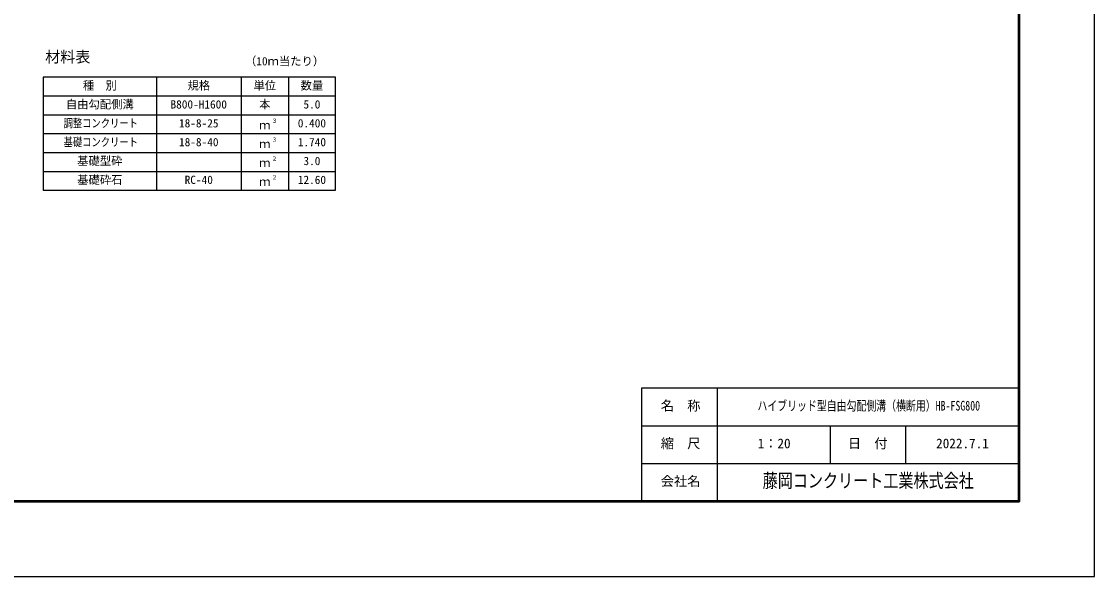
# Model space of a CAD drawing. Units: millimetres, scale not verified. Extents: x -16800 to 16800, y -5940 to 5940.
# Drawn here: x 11110 to 16800, y -5940 to -2996 of the extents above; entities that cross this region are included whole.
import ezdxf
from ezdxf.enums import TextEntityAlignment as Align

# ---------------------------------------------------------------- set-up
doc = ezdxf.new("R2010")
doc.units = ezdxf.units.MM
doc.header["$LTSCALE"] = 20
for name, color, linetype, lineweight in [('0-1_Defpoints', 5, 'Continuous', 25), ('0-3_HYO', 3, 'Continuous', 25), ('0-4_HYO2', 4, 'Continuous', 25), ('0-6_TXT', 7, 'Continuous', 25), ('0-7_WAKU', 3, 'Continuous', 25), ('0-8_WAKU-LINE', 7, 'Continuous', 25)]:
    doc.layers.add(name, color=color, linetype=linetype, lineweight=lineweight)
doc.layers.add('0-9_WAKU-TXT', color=7, linetype='Continuous')
doc.styles.add('ＭＳ ゴシック', font='')
doc.styles.get('ＭＳ ゴシック').set_extended_font_data('MS Gothic')

msp = doc.modelspace()

# ---------------------------------------------------------------- linework, layer by layer
at = {"layer": '0-1_Defpoints'}
msp.add_lwpolyline([(0, -5940), (16800, -5940), (16800, 5940), (0, 5940)], close=True, dxfattribs=at)
at = {"layer": '0-3_HYO'}
for p, q in [((11825, -3291.13), (11825, -3891.13)), ((12275, -3291.13), (12275, -3891.13)), ((12525, -3291.13), (12525, -3891.13)), ((11225, -3391.13), (12775, -3391.13))]:
    msp.add_line(p, q, dxfattribs=at)
msp.add_lwpolyline([(11225, -3891.13), (12775, -3891.13), (12775, -3291.13), (11225, -3291.13)], close=True, dxfattribs=at)
at = {"layer": '0-4_HYO2'}
for p, q in [((11225, -3491.13), (12775, -3491.13)), ((11225, -3591.13), (12775, -3591.13)), ((11225, -3691.13), (12775, -3691.13)), ((11225, -3791.13), (12775, -3791.13))]:
    msp.add_line(p, q, dxfattribs=at)
at = {"layer": '0-7_WAKU'}
for p, q in [((14400, -4940), (16400, -4940)), ((14400, -5540), (14400, -4940))]:
    msp.add_line(p, q, dxfattribs=at)
at = {"layer": '0-7_WAKU', "lineweight": 50}
msp.add_lwpolyline([(400, -5540), (16400, -5540), (16400, 5540), (400, 5540)], close=True, dxfattribs=at)
at = {"layer": '0-8_WAKU-LINE'}
for p, q in [((14800, -5540), (14800, -4940)), ((14400, -5140), (16400, -5140)), ((15400, -5340), (15400, -5140)), ((15800, -5340), (15800, -5140)), ((14400, -5340), (16400, -5340))]:
    msp.add_line(p, q, dxfattribs=at)

# ---------------------------------------------------------------- texts
at = {"layer": '0-6_TXT', "style": 'ＭＳ ゴシック'}
for s, height, p in [('材料表', 58.65, (11235, -3231.12)), ('（10ｍ当たり）', 43.99, (12295, -3242.13)), ('種\u3000別', 43.99, (11435, -3371.13)), ('規格', 43.99, (11990, -3371.13)), ('単位', 43.99, (12340, -3371.13)), ('数量', 43.99, (12590, -3371.13)), ('自由勾配側溝', 43.99, (11345, -3471.13)), ('B800-H1600', 43.99, (11900, -3471.13)), ('本', 43.99, (12370, -3471.13)), ('5.0', 43.99, (12605, -3471.13)), ('18-8-25', 43.99, (11945, -3571.13)), ('３', 21.99, (12435.54, -3540.76)), ('0.400', 43.99, (12575, -3571.13)), ('ｍ', 43.99, (12370, -3581.13)), ('18-8-40', 43.99, (11945, -3671.13)), ('ｍ', 43.99, (12370, -3681.13)), ('３', 21.99, (12435.54, -3640.76)), ('1.740', 43.99, (12575, -3671.13)), ('基礎型砕', 43.99, (11405, -3771.13)), ('ｍ', 43.99, (12370, -3781.13)), ('２', 21.99, (12435.54, -3740.76)), ('3.0', 43.99, (12605, -3771.13)), ('基礎砕石', 43.99, (11405, -3871.13)), ('２', 21.99, (12435.54, -3840.76)), ('RC-40', 43.99, (11975, -3871.13)), ('ｍ', 43.99, (12370, -3881.13)), ('12.60', 43.99, (12575, -3871.13))]:
    msp.add_text(s, height=height, dxfattribs=at).set_placement(p, align=Align.BOTTOM_LEFT)
at = {"layer": '0-6_TXT', "style": 'ＭＳ ゴシック', "width": 0.8}
for s, p in [('調整コンクリート', (11333, -3571.13)), ('基礎コンクリート', (11333, -3671.13))]:
    msp.add_text(s, height=43.99, dxfattribs=at).set_placement(p, align=Align.BOTTOM_LEFT)
at = {"layer": '0-9_WAKU-TXT', "style": 'ＭＳ ゴシック'}
for s, p in [('名\u3000称', (14499.9, -5075)), ('縮\u3000尺', (14499.9, -5275)), ('1：20', (15013.5, -5275)), ('日\u3000付', (15491.89, -5275)), ('2022.7.1', (15960, -5275)), ('会社名', (14499.9, -5475))]:
    msp.add_text(s, height=51.32, dxfattribs=at).set_placement(p, align=Align.BOTTOM_LEFT)
for s, height, width, p in [('ハイブリッド型自由勾配側溝（横断用）HB-FSG800', 51.32, 0.75, (15012.38, -5075)), ('藤岡コンクリート工業株式会社', 73.31, 0.8, (15040, -5490))]:
    msp.add_text(s, height=height, dxfattribs=dict(at, width=width)).set_placement(p, align=Align.BOTTOM_LEFT)

doc.saveas('drawing.dxf')
